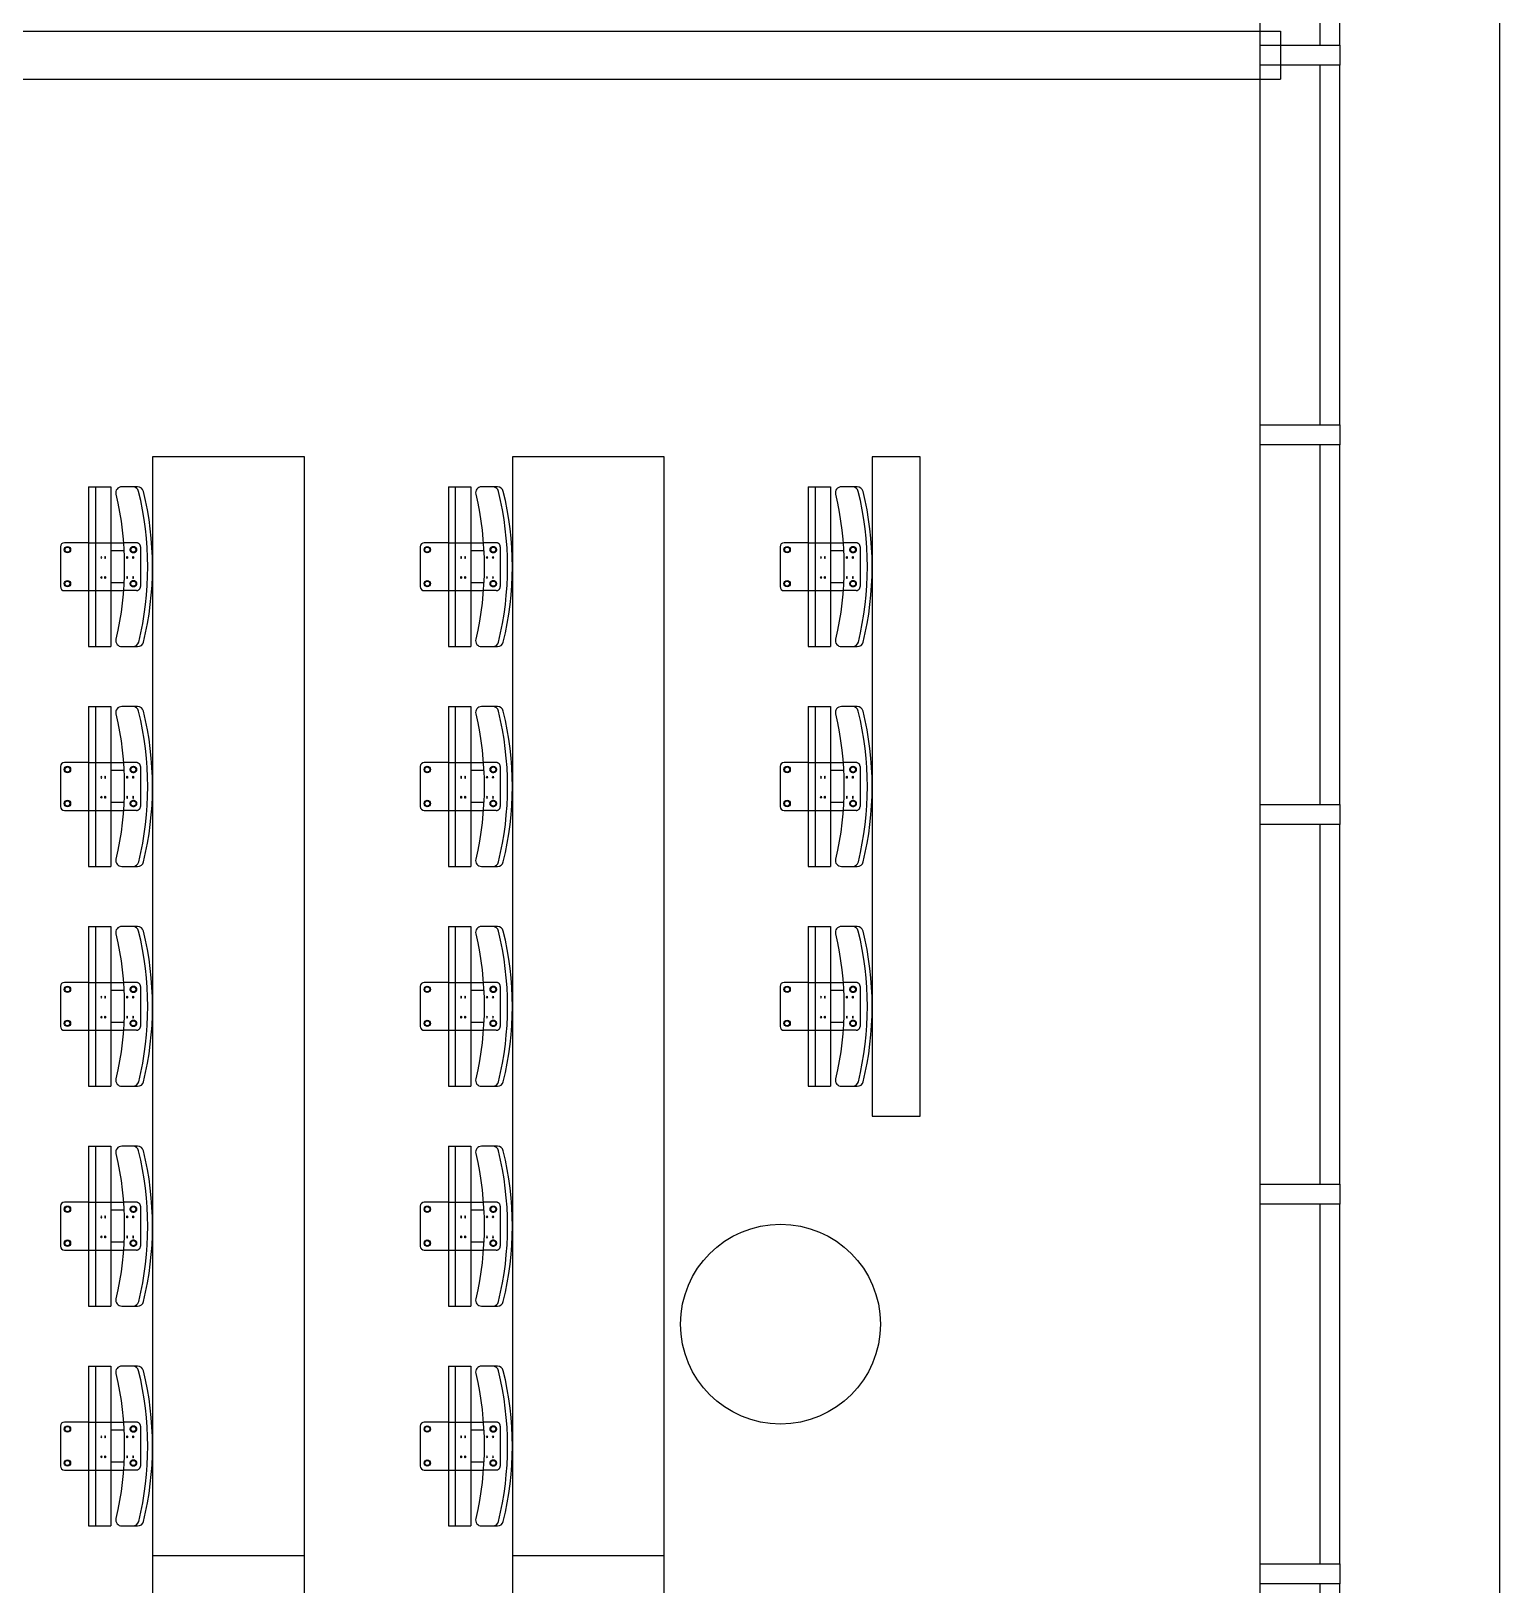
# Model space of a CAD drawing. Header units: centimetres. Extents: x -1707 to 3112, y 43 to 5669.
# Drawn here: x 158.555 to 162.229, y 48.907 to 52.795 of the extents above; entities that cross this region are included whole.
import ezdxf

# ---------------------------------------------------------------- set-up
doc = ezdxf.new("R2010")
doc.units = ezdxf.units.CM
doc.header["$LTSCALE"] = 100
doc.header["$MEASUREMENT"] = 0
doc.linetypes.add('CACHE', pattern=[0.375, 0.25, -0.125])
doc.layers.add('1', color=7, linetype='Continuous')
doc.layers.add('1-cloison', color=9, linetype='Continuous')

msp = doc.modelspace()

# ---------------------------------------------------------------- linework, layer by layer
at = {"layer": '1', "color": 7, "linetype": 'ByBlock'}
for p, q in [((158.6988, 51.655), (158.7548, 51.655)), ((159.5988, 51.655), (159.6548, 51.655)), ((160.4988, 51.655), (160.5548, 51.655))]:
    msp.add_line(p, q, dxfattribs=at)
at = {"layer": '1', "color": 7}
for p, q in [((158.6988, 51.515), (158.6384, 51.515)), ((158.7548, 51.515), (158.7858, 51.515)), ((159.5988, 51.515), (159.5384, 51.515)), ((159.6548, 51.515), (159.6858, 51.515)), ((160.4988, 51.515), (160.4384, 51.515)), ((160.5548, 51.515), (160.5858, 51.515)), ((158.7871, 51.4948), (158.7548, 51.4948)), ((159.6871, 51.4948), (159.6548, 51.4948)), ((160.5871, 51.4948), (160.5548, 51.4948))]:
    msp.add_line(p, q, dxfattribs=at)
at = {"layer": '1', "color": 7, "linetype": 'CACHE'}
for p, q in [((158.6988, 51.515), (158.7548, 51.515)), ((158.8184, 51.515), (158.7858, 51.515)), ((159.5988, 51.515), (159.6548, 51.515)), ((159.7184, 51.515), (159.6858, 51.515)), ((160.4988, 51.515), (160.5548, 51.515)), ((160.6184, 51.515), (160.5858, 51.515))]:
    msp.add_line(p, q, dxfattribs=at)
at = {"layer": '1', "color": 7}
for points in [[(158.6496, 51.504), (158.6534, 51.4975), (158.6496, 51.491), (158.6421, 51.491), (158.6384, 51.4975), (158.6421, 51.504)], [(159.5496, 51.504), (159.5534, 51.4975), (159.5496, 51.491), (159.5421, 51.491), (159.5384, 51.4975), (159.5421, 51.504)], [(160.4496, 51.504), (160.4534, 51.4975), (160.4496, 51.491), (160.4421, 51.491), (160.4384, 51.4975), (160.4421, 51.504)]]:
    msp.add_lwpolyline(points, close=True, dxfattribs=at)
at = {"layer": '1', "color": 7, "linetype": 'CACHE'}
for points in [[(158.8071, 51.504), (158.8034, 51.4975), (158.8071, 51.491), (158.8146, 51.491), (158.8184, 51.4975), (158.8146, 51.504)], [(159.7071, 51.504), (159.7034, 51.4975), (159.7071, 51.491), (159.7146, 51.491), (159.7184, 51.4975), (159.7146, 51.504)], [(160.6071, 51.504), (160.6034, 51.4975), (160.6071, 51.491), (160.6146, 51.491), (160.6184, 51.4975), (160.6146, 51.504)]]:
    msp.add_lwpolyline(points, close=True, dxfattribs=at)
at = {"layer": '1', "color": 7}
for centre, radius in [((158.6459, 51.4975), 0.008), ((158.6459, 51.4975), 0.0065), ((159.5459, 51.4975), 0.008), ((159.5459, 51.4975), 0.0065), ((160.4459, 51.4975), 0.008), ((160.4459, 51.4975), 0.0065)]:
    msp.add_circle(centre, radius, dxfattribs=at)
at = {"layer": '1', "color": 7, "linetype": 'CACHE'}
for centre, radius in [((158.8109, 51.4975), 0.008), ((158.8109, 51.4975), 0.0065), ((159.7109, 51.4975), 0.008), ((159.7109, 51.4975), 0.0065), ((160.6109, 51.4975), 0.008), ((160.6109, 51.4975), 0.0065)]:
    msp.add_circle(centre, radius, dxfattribs=at)
at = {"layer": '1', "color": 7}
for centre in [(158.6384, 51.505), (159.5384, 51.505), (160.4384, 51.505)]:
    msp.add_arc(centre, 0.01, 90, 180, dxfattribs=at)
at = {"layer": '1', "color": 7, "linetype": 'CACHE'}
for centre in [(158.8184, 51.505), (159.7184, 51.505), (160.6184, 51.505)]:
    msp.add_arc(centre, 0.01, 0, 90, dxfattribs=at)
at = {"layer": '1-cloison', "color": 7}
for p, q in [((150.8283, 52.795), (161.6797, 52.795)), ((150.8283, 52.6748), (161.6797, 52.675)), ((159.2388, 51.73), (158.8588, 51.73)), ((158.8588, 51.73), (158.8588, 44.58)), ((159.2388, 44.58), (159.2388, 51.73)), ((160.1388, 51.73), (159.7588, 51.73)), ((159.7588, 51.73), (159.7588, 44.58)), ((160.1388, 44.58), (160.1388, 51.73)), ((160.7788, 51.73), (160.6588, 51.73)), ((160.6588, 51.73), (160.6588, 50.08)), ((160.7788, 50.08), (160.7788, 51.73)), ((158.6284, 51.505), (158.6284, 51.405)), ((159.5284, 51.505), (159.5284, 51.405)), ((160.4284, 51.505), (160.4284, 51.405)), ((158.6384, 51.395), (158.6988, 51.395)), ((158.7871, 51.4148), (158.7548, 51.4148)), ((158.7548, 51.395), (158.7858, 51.395)), ((159.5384, 51.395), (159.5988, 51.395)), ((159.6871, 51.4148), (159.6548, 51.4148)), ((159.6548, 51.395), (159.6858, 51.395)), ((160.4384, 51.395), (160.4988, 51.395)), ((160.5871, 51.4148), (160.5548, 51.4148)), ((160.5548, 51.395), (160.5858, 51.395)), ((158.6284, 50.955), (158.6284, 50.855)), ((158.6988, 50.965), (158.6384, 50.965)), ((158.7548, 50.965), (158.7858, 50.965)), ((158.7871, 50.9448), (158.7548, 50.9448)), ((159.5284, 50.955), (159.5284, 50.855)), ((159.5988, 50.965), (159.5384, 50.965)), ((159.6548, 50.965), (159.6858, 50.965)), ((159.6871, 50.9448), (159.6548, 50.9448)), ((160.4284, 50.955), (160.4284, 50.855)), ((160.4988, 50.965), (160.4384, 50.965)), ((160.5548, 50.965), (160.5858, 50.965)), ((160.5871, 50.9448), (160.5548, 50.9448)), ((158.7871, 50.8648), (158.7548, 50.8648)), ((159.6871, 50.8648), (159.6548, 50.8648)), ((160.5871, 50.8648), (160.5548, 50.8648)), ((158.6384, 50.845), (158.6988, 50.845)), ((158.7548, 50.845), (158.7858, 50.845)), ((159.5384, 50.845), (159.5988, 50.845)), ((159.6548, 50.845), (159.6858, 50.845)), ((160.4384, 50.845), (160.4988, 50.845)), ((160.5548, 50.845), (160.5858, 50.845)), ((158.6284, 50.405), (158.6284, 50.305)), ((158.6988, 50.415), (158.6384, 50.415)), ((158.7548, 50.415), (158.7858, 50.415)), ((158.7871, 50.3948), (158.7548, 50.3948)), ((159.5284, 50.405), (159.5284, 50.305)), ((159.5988, 50.415), (159.5384, 50.415)), ((159.6548, 50.415), (159.6858, 50.415)), ((159.6871, 50.3948), (159.6548, 50.3948)), ((160.4284, 50.405), (160.4284, 50.305)), ((160.4988, 50.415), (160.4384, 50.415)), ((160.5548, 50.415), (160.5858, 50.415)), ((160.5871, 50.3948), (160.5548, 50.3948)), ((158.7871, 50.3148), (158.7548, 50.3148)), ((159.6871, 50.3148), (159.6548, 50.3148)), ((160.5871, 50.3148), (160.5548, 50.3148)), ((158.6384, 50.295), (158.6988, 50.295)), ((158.7548, 50.295), (158.7858, 50.295)), ((159.5384, 50.295), (159.5988, 50.295)), ((159.6548, 50.295), (159.6858, 50.295)), ((160.4384, 50.295), (160.4988, 50.295)), ((160.5548, 50.295), (160.5858, 50.295)), ((160.6588, 50.08), (160.7788, 50.08)), ((158.6284, 49.855), (158.6284, 49.755)), ((158.6988, 49.865), (158.6384, 49.865)), ((158.7548, 49.865), (158.7858, 49.865)), ((158.7871, 49.8448), (158.7548, 49.8448)), ((159.5284, 49.855), (159.5284, 49.755)), ((159.5988, 49.865), (159.5384, 49.865)), ((159.6548, 49.865), (159.6858, 49.865)), ((159.6871, 49.8448), (159.6548, 49.8448)), ((158.7871, 49.7648), (158.7548, 49.7648)), ((159.6871, 49.7648), (159.6548, 49.7648)), ((158.6384, 49.745), (158.6988, 49.745)), ((158.7548, 49.745), (158.7858, 49.745)), ((159.5384, 49.745), (159.5988, 49.745)), ((159.6548, 49.745), (159.6858, 49.745)), ((158.6284, 49.305), (158.6284, 49.205)), ((158.6988, 49.315), (158.6384, 49.315)), ((158.7548, 49.315), (158.7858, 49.315)), ((158.7871, 49.2948), (158.7548, 49.2948)), ((159.5284, 49.305), (159.5284, 49.205)), ((159.5988, 49.315), (159.5384, 49.315)), ((159.6548, 49.315), (159.6858, 49.315)), ((159.6871, 49.2948), (159.6548, 49.2948)), ((158.6384, 49.195), (158.6988, 49.195)), ((158.7871, 49.2148), (158.7548, 49.2148)), ((158.7548, 49.195), (158.7858, 49.195)), ((159.5384, 49.195), (159.5988, 49.195)), ((159.6871, 49.2148), (159.6548, 49.2148)), ((159.6548, 49.195), (159.6858, 49.195)), ((159.2388, 48.98), (158.8588, 48.98)), ((160.1388, 48.98), (159.7588, 48.98))]:
    msp.add_line(p, q, dxfattribs=at)
at = {"layer": '1-cloison', "color": 7, "ltscale": 2}
msp.add_line((161.6797, 52.795), (161.6797, 52.675), dxfattribs=at)
at = {"layer": '1-cloison', "color": 7, "linetype": 'ByBlock'}
for p, q in [((158.6988, 51.655), (158.6988, 51.255)), ((158.7158, 51.655), (158.7158, 51.255)), ((158.7548, 51.655), (158.7548, 51.255)), ((159.5988, 51.655), (159.5988, 51.255)), ((159.6158, 51.655), (159.6158, 51.255)), ((159.6548, 51.655), (159.6548, 51.255)), ((160.4988, 51.655), (160.4988, 51.255)), ((160.5158, 51.655), (160.5158, 51.255)), ((160.5548, 51.655), (160.5548, 51.255)), ((158.6988, 51.255), (158.7548, 51.255)), ((159.5988, 51.255), (159.6548, 51.255)), ((160.4988, 51.255), (160.5548, 51.255)), ((158.6988, 51.105), (158.6988, 50.705)), ((158.6988, 51.105), (158.7548, 51.105)), ((158.7158, 51.105), (158.7158, 50.705)), ((158.7548, 51.105), (158.7548, 50.705)), ((159.5988, 51.105), (159.5988, 50.705)), ((159.5988, 51.105), (159.6548, 51.105)), ((159.6158, 51.105), (159.6158, 50.705)), ((159.6548, 51.105), (159.6548, 50.705)), ((160.4988, 51.105), (160.4988, 50.705)), ((160.4988, 51.105), (160.5548, 51.105)), ((160.5158, 51.105), (160.5158, 50.705)), ((160.5548, 51.105), (160.5548, 50.705)), ((158.6988, 50.705), (158.7548, 50.705)), ((159.5988, 50.705), (159.6548, 50.705)), ((160.4988, 50.705), (160.5548, 50.705)), ((158.6988, 50.555), (158.6988, 50.155)), ((158.6988, 50.555), (158.7548, 50.555)), ((158.7158, 50.555), (158.7158, 50.155)), ((158.7548, 50.555), (158.7548, 50.155)), ((159.5988, 50.555), (159.5988, 50.155)), ((159.5988, 50.555), (159.6548, 50.555)), ((159.6158, 50.555), (159.6158, 50.155)), ((159.6548, 50.555), (159.6548, 50.155)), ((160.4988, 50.555), (160.4988, 50.155)), ((160.4988, 50.555), (160.5548, 50.555)), ((160.5158, 50.555), (160.5158, 50.155)), ((160.5548, 50.555), (160.5548, 50.155)), ((158.6988, 50.155), (158.7548, 50.155)), ((159.5988, 50.155), (159.6548, 50.155)), ((160.4988, 50.155), (160.5548, 50.155)), ((158.6988, 50.005), (158.6988, 49.605)), ((158.6988, 50.005), (158.7548, 50.005)), ((158.7158, 50.005), (158.7158, 49.605)), ((158.7548, 50.005), (158.7548, 49.605)), ((159.5988, 50.005), (159.5988, 49.605)), ((159.5988, 50.005), (159.6548, 50.005)), ((159.6158, 50.005), (159.6158, 49.605)), ((159.6548, 50.005), (159.6548, 49.605)), ((158.6988, 49.605), (158.7548, 49.605)), ((159.5988, 49.605), (159.6548, 49.605)), ((158.6988, 49.455), (158.6988, 49.055)), ((158.6988, 49.455), (158.7548, 49.455)), ((158.7158, 49.455), (158.7158, 49.055)), ((158.7548, 49.455), (158.7548, 49.055)), ((159.5988, 49.455), (159.5988, 49.055)), ((159.5988, 49.455), (159.6548, 49.455)), ((159.6158, 49.455), (159.6158, 49.055)), ((159.6548, 49.455), (159.6548, 49.055)), ((158.6988, 49.055), (158.7548, 49.055)), ((159.5988, 49.055), (159.6548, 49.055))]:
    msp.add_line(p, q, dxfattribs=at)
at = {"layer": '1-cloison', "color": 7, "linetype": 'CACHE'}
for p, q in [((158.8284, 51.505), (158.8284, 51.405)), ((159.7284, 51.505), (159.7284, 51.405)), ((160.6284, 51.505), (160.6284, 51.405)), ((158.6988, 51.395), (158.7548, 51.395)), ((158.8184, 51.395), (158.7858, 51.395)), ((159.5988, 51.395), (159.6548, 51.395)), ((159.7184, 51.395), (159.6858, 51.395)), ((160.4988, 51.395), (160.5548, 51.395)), ((160.6184, 51.395), (160.5858, 51.395)), ((158.6988, 50.965), (158.7548, 50.965)), ((158.8184, 50.965), (158.7858, 50.965)), ((158.8284, 50.955), (158.8284, 50.855)), ((159.5988, 50.965), (159.6548, 50.965)), ((159.7184, 50.965), (159.6858, 50.965)), ((159.7284, 50.955), (159.7284, 50.855)), ((160.4988, 50.965), (160.5548, 50.965)), ((160.6184, 50.965), (160.5858, 50.965)), ((160.6284, 50.955), (160.6284, 50.855)), ((158.6988, 50.845), (158.7548, 50.845)), ((158.8184, 50.845), (158.7858, 50.845)), ((159.5988, 50.845), (159.6548, 50.845)), ((159.7184, 50.845), (159.6858, 50.845)), ((160.4988, 50.845), (160.5548, 50.845)), ((160.6184, 50.845), (160.5858, 50.845)), ((158.6988, 50.415), (158.7548, 50.415)), ((158.8184, 50.415), (158.7858, 50.415)), ((158.8284, 50.405), (158.8284, 50.305)), ((159.5988, 50.415), (159.6548, 50.415)), ((159.7184, 50.415), (159.6858, 50.415)), ((159.7284, 50.405), (159.7284, 50.305)), ((160.4988, 50.415), (160.5548, 50.415)), ((160.6184, 50.415), (160.5858, 50.415)), ((160.6284, 50.405), (160.6284, 50.305)), ((158.6988, 50.295), (158.7548, 50.295)), ((158.8184, 50.295), (158.7858, 50.295)), ((159.5988, 50.295), (159.6548, 50.295)), ((159.7184, 50.295), (159.6858, 50.295)), ((160.4988, 50.295), (160.5548, 50.295)), ((160.6184, 50.295), (160.5858, 50.295)), ((158.6988, 49.865), (158.7548, 49.865)), ((158.8184, 49.865), (158.7858, 49.865)), ((158.8284, 49.855), (158.8284, 49.755)), ((159.5988, 49.865), (159.6548, 49.865)), ((159.7184, 49.865), (159.6858, 49.865)), ((159.7284, 49.855), (159.7284, 49.755)), ((158.6988, 49.745), (158.7548, 49.745)), ((158.8184, 49.745), (158.7858, 49.745)), ((159.5988, 49.745), (159.6548, 49.745)), ((159.7184, 49.745), (159.6858, 49.745)), ((158.6988, 49.315), (158.7548, 49.315)), ((158.8184, 49.315), (158.7858, 49.315)), ((158.8284, 49.305), (158.8284, 49.205)), ((159.5988, 49.315), (159.6548, 49.315)), ((159.7184, 49.315), (159.6858, 49.315)), ((159.7284, 49.305), (159.7284, 49.205)), ((158.6988, 49.195), (158.7548, 49.195)), ((158.8184, 49.195), (158.7858, 49.195)), ((159.5988, 49.195), (159.6548, 49.195)), ((159.7184, 49.195), (159.6858, 49.195))]:
    msp.add_line(p, q, dxfattribs=at)
at = {"layer": '1-cloison', "color": 7}
msp.add_lwpolyline([(161.8287, 42.96), (162.2287, 42.96), (162.2287, 62.51), (160.7794, 62.51)], dxfattribs=at)
at = {"layer": '1-cloison', "color": 7, "ltscale": 2}
msp.add_lwpolyline([(160.3925, 43.56), (161.6287, 43.56), (161.6287, 61.91), (160.8294, 61.91)], dxfattribs=at)
for points in [[(161.8287, 53.66), (161.7787, 53.66), (161.7787, 52.76), (161.8287, 52.76)], [(161.6287, 52.76), (161.8287, 52.76), (161.8287, 52.71), (161.6287, 52.71)], [(161.8287, 52.71), (161.7787, 52.71), (161.7787, 51.81), (161.8287, 51.81)], [(161.6287, 51.81), (161.8287, 51.81), (161.8287, 51.76), (161.6287, 51.76)], [(161.8287, 51.76), (161.7787, 51.76), (161.7787, 50.86), (161.8287, 50.86)], [(161.6287, 50.86), (161.8287, 50.86), (161.8287, 50.81), (161.6287, 50.81)], [(161.8287, 50.81), (161.7787, 50.81), (161.7787, 49.91), (161.8287, 49.91)], [(161.6287, 49.91), (161.8287, 49.91), (161.8287, 49.86), (161.6287, 49.86)], [(161.8287, 49.86), (161.7787, 49.86), (161.7787, 48.96), (161.8287, 48.96)], [(161.6287, 48.96), (161.8287, 48.96), (161.8287, 48.91), (161.6287, 48.91)], [(161.8287, 48.91), (161.7787, 48.91), (161.7787, 48.01), (161.8287, 48.01)]]:
    msp.add_lwpolyline(points, close=True, dxfattribs=at)
at = {"layer": '1-cloison', "color": 7, "linetype": 'ByBlock'}
for points in [[(158.7671, 51.2734, 0.483507), (158.7817, 51.255), (158.8215, 51.255, 0.345619), (158.8361, 51.2664, 0.120525), (158.836, 51.6435, 0.345528), (158.8214, 51.655), (158.7816, 51.655, 0.483604), (158.767, 51.6365, -0.115929)], [(159.6671, 51.2734, 0.483507), (159.6817, 51.255), (159.7215, 51.255, 0.345619), (159.7361, 51.2664, 0.120525), (159.736, 51.6435, 0.345528), (159.7214, 51.655), (159.6816, 51.655, 0.483604), (159.667, 51.6365, -0.115929)], [(160.5671, 51.2734, 0.483507), (160.5817, 51.255), (160.6215, 51.255, 0.345619), (160.6361, 51.2664, 0.120525), (160.636, 51.6435, 0.345528), (160.6214, 51.655), (160.5816, 51.655, 0.483604), (160.567, 51.6365, -0.115929)], [(158.7671, 50.7234, 0.483507), (158.7817, 50.705), (158.8215, 50.705, 0.345619), (158.8361, 50.7164, 0.120525), (158.836, 51.0935, 0.345528), (158.8214, 51.105), (158.7816, 51.105, 0.483604), (158.767, 51.0865, -0.115929)], [(159.6671, 50.7234, 0.483507), (159.6817, 50.705), (159.7215, 50.705, 0.345619), (159.7361, 50.7164, 0.120525), (159.736, 51.0935, 0.345528), (159.7214, 51.105), (159.6816, 51.105, 0.483604), (159.667, 51.0865, -0.115929)], [(160.5671, 50.7234, 0.483507), (160.5817, 50.705), (160.6215, 50.705, 0.345619), (160.6361, 50.7164, 0.120525), (160.636, 51.0935, 0.345528), (160.6214, 51.105), (160.5816, 51.105, 0.483604), (160.567, 51.0865, -0.115929)], [(158.7671, 50.1734, 0.483507), (158.7817, 50.155), (158.8215, 50.155, 0.345619), (158.8361, 50.1664, 0.120525), (158.836, 50.5435, 0.345528), (158.8214, 50.555), (158.7816, 50.555, 0.483604), (158.767, 50.5365, -0.115929)], [(159.6671, 50.1734, 0.483507), (159.6817, 50.155), (159.7215, 50.155, 0.345619), (159.7361, 50.1664, 0.120525), (159.736, 50.5435, 0.345528), (159.7214, 50.555), (159.6816, 50.555, 0.483604), (159.667, 50.5365, -0.115929)], [(160.5671, 50.1734, 0.483507), (160.5817, 50.155), (160.6215, 50.155, 0.345619), (160.6361, 50.1664, 0.120525), (160.636, 50.5435, 0.345528), (160.6214, 50.555), (160.5816, 50.555, 0.483604), (160.567, 50.5365, -0.115929)], [(158.7671, 49.6234, 0.483507), (158.7817, 49.605), (158.8215, 49.605, 0.345619), (158.8361, 49.6164, 0.120525), (158.836, 49.9935, 0.345528), (158.8214, 50.005), (158.7816, 50.005, 0.483604), (158.767, 49.9865, -0.115929)], [(159.6671, 49.6234, 0.483507), (159.6817, 49.605), (159.7215, 49.605, 0.345619), (159.7361, 49.6164, 0.120525), (159.736, 49.9935, 0.345528), (159.7214, 50.005), (159.6816, 50.005, 0.483604), (159.667, 49.9865, -0.115929)], [(158.7671, 49.0734, 0.483507), (158.7817, 49.055), (158.8215, 49.055, 0.345619), (158.8361, 49.0664, 0.120525), (158.836, 49.4435, 0.345528), (158.8214, 49.455), (158.7816, 49.455, 0.483604), (158.767, 49.4365, -0.115929)], [(159.6671, 49.0734, 0.483507), (159.6817, 49.055), (159.7215, 49.055, 0.345619), (159.7361, 49.0664, 0.120525), (159.736, 49.4435, 0.345528), (159.7214, 49.455), (159.6816, 49.455, 0.483604), (159.667, 49.4365, -0.115929)]]:
    msp.add_lwpolyline(points, format="xyb", close=True, dxfattribs=at)
for points in [[(158.8095, 51.255, 0.345619), (158.8241, 51.2664, 0.120525), (158.824, 51.6435, 0.345528), (158.8094, 51.655)], [(159.7095, 51.255, 0.345619), (159.7241, 51.2664, 0.120525), (159.724, 51.6435, 0.345528), (159.7094, 51.655)], [(160.6095, 51.255, 0.345619), (160.6241, 51.2664, 0.120525), (160.624, 51.6435, 0.345528), (160.6094, 51.655)], [(158.8095, 50.705, 0.345619), (158.8241, 50.7164, 0.120525), (158.824, 51.0935, 0.345528), (158.8094, 51.105)], [(159.7095, 50.705, 0.345619), (159.7241, 50.7164, 0.120525), (159.724, 51.0935, 0.345528), (159.7094, 51.105)], [(160.6095, 50.705, 0.345619), (160.6241, 50.7164, 0.120525), (160.624, 51.0935, 0.345528), (160.6094, 51.105)], [(158.8095, 50.155, 0.345619), (158.8241, 50.1664, 0.120525), (158.824, 50.5435, 0.345528), (158.8094, 50.555)], [(159.7095, 50.155, 0.345619), (159.7241, 50.1664, 0.120525), (159.724, 50.5435, 0.345528), (159.7094, 50.555)], [(160.6095, 50.155, 0.345619), (160.6241, 50.1664, 0.120525), (160.624, 50.5435, 0.345528), (160.6094, 50.555)], [(158.8095, 49.605, 0.345619), (158.8241, 49.6164, 0.120525), (158.824, 49.9935, 0.345528), (158.8094, 50.005)], [(159.7095, 49.605, 0.345619), (159.7241, 49.6164, 0.120525), (159.724, 49.9935, 0.345528), (159.7094, 50.005)], [(158.8095, 49.055, 0.345619), (158.8241, 49.0664, 0.120525), (158.824, 49.4435, 0.345528), (158.8094, 49.455)], [(159.7095, 49.055, 0.345619), (159.7241, 49.0664, 0.120525), (159.724, 49.4435, 0.345528), (159.7094, 49.455)]]:
    msp.add_lwpolyline(points, format="xyb", dxfattribs=at)
at = {"layer": '1-cloison', "color": 7}
for points in [[(158.6496, 51.406), (158.6534, 51.4125), (158.6496, 51.419), (158.6421, 51.419), (158.6384, 51.4125), (158.6421, 51.406)], [(159.5496, 51.406), (159.5534, 51.4125), (159.5496, 51.419), (159.5421, 51.419), (159.5384, 51.4125), (159.5421, 51.406)], [(160.4496, 51.406), (160.4534, 51.4125), (160.4496, 51.419), (160.4421, 51.419), (160.4384, 51.4125), (160.4421, 51.406)], [(158.6496, 50.954), (158.6534, 50.9475), (158.6496, 50.941), (158.6421, 50.941), (158.6384, 50.9475), (158.6421, 50.954)], [(159.5496, 50.954), (159.5534, 50.9475), (159.5496, 50.941), (159.5421, 50.941), (159.5384, 50.9475), (159.5421, 50.954)], [(160.4496, 50.954), (160.4534, 50.9475), (160.4496, 50.941), (160.4421, 50.941), (160.4384, 50.9475), (160.4421, 50.954)], [(158.6496, 50.856), (158.6534, 50.8625), (158.6496, 50.869), (158.6421, 50.869), (158.6384, 50.8625), (158.6421, 50.856)], [(159.5496, 50.856), (159.5534, 50.8625), (159.5496, 50.869), (159.5421, 50.869), (159.5384, 50.8625), (159.5421, 50.856)], [(160.4496, 50.856), (160.4534, 50.8625), (160.4496, 50.869), (160.4421, 50.869), (160.4384, 50.8625), (160.4421, 50.856)], [(158.6496, 50.404), (158.6534, 50.3975), (158.6496, 50.391), (158.6421, 50.391), (158.6384, 50.3975), (158.6421, 50.404)], [(159.5496, 50.404), (159.5534, 50.3975), (159.5496, 50.391), (159.5421, 50.391), (159.5384, 50.3975), (159.5421, 50.404)], [(160.4496, 50.404), (160.4534, 50.3975), (160.4496, 50.391), (160.4421, 50.391), (160.4384, 50.3975), (160.4421, 50.404)], [(158.6496, 50.306), (158.6534, 50.3125), (158.6496, 50.319), (158.6421, 50.319), (158.6384, 50.3125), (158.6421, 50.306)], [(159.5496, 50.306), (159.5534, 50.3125), (159.5496, 50.319), (159.5421, 50.319), (159.5384, 50.3125), (159.5421, 50.306)], [(160.4496, 50.306), (160.4534, 50.3125), (160.4496, 50.319), (160.4421, 50.319), (160.4384, 50.3125), (160.4421, 50.306)], [(158.6496, 49.854), (158.6534, 49.8475), (158.6496, 49.841), (158.6421, 49.841), (158.6384, 49.8475), (158.6421, 49.854)], [(159.5496, 49.854), (159.5534, 49.8475), (159.5496, 49.841), (159.5421, 49.841), (159.5384, 49.8475), (159.5421, 49.854)], [(158.6496, 49.756), (158.6534, 49.7625), (158.6496, 49.769), (158.6421, 49.769), (158.6384, 49.7625), (158.6421, 49.756)], [(159.5496, 49.756), (159.5534, 49.7625), (159.5496, 49.769), (159.5421, 49.769), (159.5384, 49.7625), (159.5421, 49.756)], [(158.6496, 49.304), (158.6534, 49.2975), (158.6496, 49.291), (158.6421, 49.291), (158.6384, 49.2975), (158.6421, 49.304)], [(159.5496, 49.304), (159.5534, 49.2975), (159.5496, 49.291), (159.5421, 49.291), (159.5384, 49.2975), (159.5421, 49.304)], [(158.6496, 49.206), (158.6534, 49.2125), (158.6496, 49.219), (158.6421, 49.219), (158.6384, 49.2125), (158.6421, 49.206)], [(159.5496, 49.206), (159.5534, 49.2125), (159.5496, 49.219), (159.5421, 49.219), (159.5384, 49.2125), (159.5421, 49.206)]]:
    msp.add_lwpolyline(points, close=True, dxfattribs=at)
at = {"layer": '1-cloison', "color": 7, "linetype": 'CACHE'}
for points in [[(158.8071, 51.406), (158.8034, 51.4125), (158.8071, 51.419), (158.8146, 51.419), (158.8184, 51.4125), (158.8146, 51.406)], [(159.7071, 51.406), (159.7034, 51.4125), (159.7071, 51.419), (159.7146, 51.419), (159.7184, 51.4125), (159.7146, 51.406)], [(160.6071, 51.406), (160.6034, 51.4125), (160.6071, 51.419), (160.6146, 51.419), (160.6184, 51.4125), (160.6146, 51.406)], [(158.8071, 50.954), (158.8034, 50.9475), (158.8071, 50.941), (158.8146, 50.941), (158.8184, 50.9475), (158.8146, 50.954)], [(159.7071, 50.954), (159.7034, 50.9475), (159.7071, 50.941), (159.7146, 50.941), (159.7184, 50.9475), (159.7146, 50.954)], [(160.6071, 50.954), (160.6034, 50.9475), (160.6071, 50.941), (160.6146, 50.941), (160.6184, 50.9475), (160.6146, 50.954)], [(158.8071, 50.856), (158.8034, 50.8625), (158.8071, 50.869), (158.8146, 50.869), (158.8184, 50.8625), (158.8146, 50.856)], [(159.7071, 50.856), (159.7034, 50.8625), (159.7071, 50.869), (159.7146, 50.869), (159.7184, 50.8625), (159.7146, 50.856)], [(160.6071, 50.856), (160.6034, 50.8625), (160.6071, 50.869), (160.6146, 50.869), (160.6184, 50.8625), (160.6146, 50.856)], [(158.8071, 50.404), (158.8034, 50.3975), (158.8071, 50.391), (158.8146, 50.391), (158.8184, 50.3975), (158.8146, 50.404)], [(159.7071, 50.404), (159.7034, 50.3975), (159.7071, 50.391), (159.7146, 50.391), (159.7184, 50.3975), (159.7146, 50.404)], [(160.6071, 50.404), (160.6034, 50.3975), (160.6071, 50.391), (160.6146, 50.391), (160.6184, 50.3975), (160.6146, 50.404)], [(158.8071, 50.306), (158.8034, 50.3125), (158.8071, 50.319), (158.8146, 50.319), (158.8184, 50.3125), (158.8146, 50.306)], [(159.7071, 50.306), (159.7034, 50.3125), (159.7071, 50.319), (159.7146, 50.319), (159.7184, 50.3125), (159.7146, 50.306)], [(160.6071, 50.306), (160.6034, 50.3125), (160.6071, 50.319), (160.6146, 50.319), (160.6184, 50.3125), (160.6146, 50.306)], [(158.8071, 49.854), (158.8034, 49.8475), (158.8071, 49.841), (158.8146, 49.841), (158.8184, 49.8475), (158.8146, 49.854)], [(159.7071, 49.854), (159.7034, 49.8475), (159.7071, 49.841), (159.7146, 49.841), (159.7184, 49.8475), (159.7146, 49.854)], [(158.8071, 49.756), (158.8034, 49.7625), (158.8071, 49.769), (158.8146, 49.769), (158.8184, 49.7625), (158.8146, 49.756)], [(159.7071, 49.756), (159.7034, 49.7625), (159.7071, 49.769), (159.7146, 49.769), (159.7184, 49.7625), (159.7146, 49.756)], [(158.8071, 49.304), (158.8034, 49.2975), (158.8071, 49.291), (158.8146, 49.291), (158.8184, 49.2975), (158.8146, 49.304)], [(159.7071, 49.304), (159.7034, 49.2975), (159.7071, 49.291), (159.7146, 49.291), (159.7184, 49.2975), (159.7146, 49.304)], [(158.8071, 49.206), (158.8034, 49.2125), (158.8071, 49.219), (158.8146, 49.219), (158.8184, 49.2125), (158.8146, 49.206)], [(159.7071, 49.206), (159.7034, 49.2125), (159.7071, 49.219), (159.7146, 49.219), (159.7184, 49.2125), (159.7146, 49.206)]]:
    msp.add_lwpolyline(points, close=True, dxfattribs=at)
at = {"layer": '1-cloison', "color": 7}
for centre, radius in [((158.6459, 51.4125), 0.008), ((158.6459, 51.4125), 0.0065), ((159.5459, 51.4125), 0.008), ((159.5459, 51.4125), 0.0065), ((160.4459, 51.4125), 0.008), ((160.4459, 51.4125), 0.0065), ((158.6459, 50.9475), 0.008), ((158.6459, 50.9475), 0.0065), ((159.5459, 50.9475), 0.008), ((159.5459, 50.9475), 0.0065), ((160.4459, 50.9475), 0.008), ((160.4459, 50.9475), 0.0065), ((158.6459, 50.8625), 0.008), ((158.6459, 50.8625), 0.0065), ((159.5459, 50.8625), 0.008), ((159.5459, 50.8625), 0.0065), ((160.4459, 50.8625), 0.008), ((160.4459, 50.8625), 0.0065), ((158.6459, 50.3975), 0.008), ((158.6459, 50.3975), 0.0065), ((159.5459, 50.3975), 0.008), ((159.5459, 50.3975), 0.0065), ((160.4459, 50.3975), 0.008), ((160.4459, 50.3975), 0.0065), ((158.6459, 50.3125), 0.008), ((158.6459, 50.3125), 0.0065), ((159.5459, 50.3125), 0.008), ((159.5459, 50.3125), 0.0065), ((160.4459, 50.3125), 0.008), ((160.4459, 50.3125), 0.0065), ((158.6459, 49.8475), 0.008), ((158.6459, 49.8475), 0.0065), ((159.5459, 49.8475), 0.008), ((159.5459, 49.8475), 0.0065), ((160.4294, 49.56), 0.25), ((160.4294, 49.56), 0.25), ((158.6459, 49.7625), 0.008), ((158.6459, 49.7625), 0.0065), ((159.5459, 49.7625), 0.008), ((159.5459, 49.7625), 0.0065), ((158.6459, 49.2975), 0.008), ((158.6459, 49.2975), 0.0065), ((159.5459, 49.2975), 0.008), ((159.5459, 49.2975), 0.0065), ((158.6459, 49.2125), 0.008), ((158.6459, 49.2125), 0.0065), ((159.5459, 49.2125), 0.008), ((159.5459, 49.2125), 0.0065)]:
    msp.add_circle(centre, radius, dxfattribs=at)
at = {"layer": '1-cloison', "color": 7, "linetype": 'CACHE'}
for centre, radius in [((158.8109, 51.4125), 0.008), ((158.8109, 51.4125), 0.0065), ((159.7109, 51.4125), 0.008), ((159.7109, 51.4125), 0.0065), ((160.6109, 51.4125), 0.008), ((160.6109, 51.4125), 0.0065), ((158.8109, 50.9475), 0.008), ((158.8109, 50.9475), 0.0065), ((159.7109, 50.9475), 0.008), ((159.7109, 50.9475), 0.0065), ((160.6109, 50.9475), 0.008), ((160.6109, 50.9475), 0.0065), ((158.8109, 50.8625), 0.008), ((158.8109, 50.8625), 0.0065), ((159.7109, 50.8625), 0.008), ((159.7109, 50.8625), 0.0065), ((160.6109, 50.8625), 0.008), ((160.6109, 50.8625), 0.0065), ((158.8109, 50.3975), 0.008), ((158.8109, 50.3975), 0.0065), ((159.7109, 50.3975), 0.008), ((159.7109, 50.3975), 0.0065), ((160.6109, 50.3975), 0.008), ((160.6109, 50.3975), 0.0065), ((158.8109, 50.3125), 0.008), ((158.8109, 50.3125), 0.0065), ((159.7109, 50.3125), 0.008), ((159.7109, 50.3125), 0.0065), ((160.6109, 50.3125), 0.008), ((160.6109, 50.3125), 0.0065), ((158.8109, 49.8475), 0.008), ((158.8109, 49.8475), 0.0065), ((159.7109, 49.8475), 0.008), ((159.7109, 49.8475), 0.0065), ((158.8109, 49.7625), 0.008), ((158.8109, 49.7625), 0.0065), ((159.7109, 49.7625), 0.008), ((159.7109, 49.7625), 0.0065), ((158.8109, 49.2975), 0.008), ((158.8109, 49.2975), 0.0065), ((159.7109, 49.2975), 0.008), ((159.7109, 49.2975), 0.0065), ((158.8109, 49.2125), 0.008), ((158.8109, 49.2125), 0.0065), ((159.7109, 49.2125), 0.008), ((159.7109, 49.2125), 0.0065)]:
    msp.add_circle(centre, radius, dxfattribs=at)
at = {"layer": '1-cloison', "color": 7}
for centre, start, end in [((158.6384, 51.405), 180, 270), ((159.5384, 51.405), 180, 270), ((160.4384, 51.405), 180, 270), ((158.6384, 50.955), 90, 180), ((159.5384, 50.955), 90, 180), ((160.4384, 50.955), 90, 180), ((158.6384, 50.855), 180, 270), ((159.5384, 50.855), 180, 270), ((160.4384, 50.855), 180, 270), ((158.6384, 50.405), 90, 180), ((159.5384, 50.405), 90, 180), ((160.4384, 50.405), 90, 180), ((158.6384, 50.305), 180, 270), ((159.5384, 50.305), 180, 270), ((160.4384, 50.305), 180, 270), ((158.6384, 49.855), 90, 180), ((159.5384, 49.855), 90, 180), ((158.6384, 49.755), 180, 270), ((159.5384, 49.755), 180, 270), ((158.6384, 49.305), 90, 180), ((159.5384, 49.305), 90, 180), ((158.6384, 49.205), 180, 270), ((159.5384, 49.205), 180, 270)]:
    msp.add_arc(centre, 0.01, start, end, dxfattribs=at)
at = {"layer": '1-cloison', "color": 7, "linetype": 'CACHE'}
for centre, start, end in [((158.8184, 51.405), 270, 0), ((159.7184, 51.405), 270, 0), ((160.6184, 51.405), 270, 0), ((158.8184, 50.955), 0, 90), ((159.7184, 50.955), 0, 90), ((160.6184, 50.955), 0, 90), ((158.8184, 50.855), 270, 0), ((159.7184, 50.855), 270, 0), ((160.6184, 50.855), 270, 0), ((158.8184, 50.405), 0, 90), ((159.7184, 50.405), 0, 90), ((160.6184, 50.405), 0, 90), ((158.8184, 50.305), 270, 0), ((159.7184, 50.305), 270, 0), ((160.6184, 50.305), 270, 0), ((158.8184, 49.855), 0, 90), ((159.7184, 49.855), 0, 90), ((158.8184, 49.755), 270, 0), ((159.7184, 49.755), 270, 0), ((158.8184, 49.305), 0, 90), ((159.7184, 49.305), 0, 90), ((158.8184, 49.205), 270, 0), ((159.7184, 49.205), 270, 0)]:
    msp.add_arc(centre, 0.01, start, end, dxfattribs=at)
at = {"layer": '1-cloison', "color": 7, "linetype": 'ByBlock', "extrusion": (0, 0, -1)}
for centre, major_axis in [((158.7307, 51.478), (0, 0.0025)), ((158.7404, 51.478), (0, 0.0025)), ((159.6307, 51.478), (0, 0.0025)), ((159.6404, 51.478), (0, 0.0025)), ((160.5307, 51.478), (0, 0.0025)), ((160.5404, 51.478), (0, 0.0025)), ((158.7954, 51.428), (0, -0.0025)), ((158.8104, 51.428), (0, -0.0025)), ((159.6954, 51.428), (0, -0.0025)), ((159.7104, 51.428), (0, -0.0025)), ((160.5954, 51.428), (0, -0.0025)), ((160.6104, 51.428), (0, -0.0025)), ((158.7307, 50.928), (0, 0.0025)), ((158.7404, 50.928), (0, 0.0025)), ((159.6307, 50.928), (0, 0.0025)), ((159.6404, 50.928), (0, 0.0025)), ((160.5307, 50.928), (0, 0.0025)), ((160.5404, 50.928), (0, 0.0025)), ((158.7954, 50.878), (0, -0.0025)), ((158.8104, 50.878), (0, -0.0025)), ((159.6954, 50.878), (0, -0.0025)), ((159.7104, 50.878), (0, -0.0025)), ((160.5954, 50.878), (0, -0.0025)), ((160.6104, 50.878), (0, -0.0025)), ((158.7307, 50.378), (0, 0.0025)), ((158.7404, 50.378), (0, 0.0025)), ((159.6307, 50.378), (0, 0.0025)), ((159.6404, 50.378), (0, 0.0025)), ((160.5307, 50.378), (0, 0.0025)), ((160.5404, 50.378), (0, 0.0025)), ((158.7954, 50.328), (0, -0.0025)), ((158.8104, 50.328), (0, -0.0025)), ((159.6954, 50.328), (0, -0.0025)), ((159.7104, 50.328), (0, -0.0025)), ((160.5954, 50.328), (0, -0.0025)), ((160.6104, 50.328), (0, -0.0025)), ((158.7307, 49.828), (0, 0.0025)), ((158.7404, 49.828), (0, 0.0025)), ((159.6307, 49.828), (0, 0.0025)), ((159.6404, 49.828), (0, 0.0025)), ((158.7954, 49.778), (0, -0.0025)), ((158.8104, 49.778), (0, -0.0025)), ((159.6954, 49.778), (0, -0.0025)), ((159.7104, 49.778), (0, -0.0025)), ((158.7307, 49.278), (0, 0.0025)), ((158.7404, 49.278), (0, 0.0025)), ((159.6307, 49.278), (0, 0.0025)), ((159.6404, 49.278), (0, 0.0025)), ((158.7954, 49.228), (0, -0.0025)), ((158.8104, 49.228), (0, -0.0025)), ((159.6954, 49.228), (0, -0.0025)), ((159.7104, 49.228), (0, -0.0025))]:
    msp.add_ellipse(centre, major_axis=major_axis, ratio=0.390638, dxfattribs=at)
at = {"layer": '1-cloison', "color": 7, "linetype": 'ByBlock'}
for centre, major_axis in [((158.7954, 51.478), (0, 0.0025)), ((158.8104, 51.478), (0, 0.0025)), ((159.6954, 51.478), (0, 0.0025)), ((159.7104, 51.478), (0, 0.0025)), ((160.5954, 51.478), (0, 0.0025)), ((160.6104, 51.478), (0, 0.0025)), ((158.7307, 51.428), (0, -0.0025)), ((158.7404, 51.428), (0, -0.0025)), ((159.6307, 51.428), (0, -0.0025)), ((159.6404, 51.428), (0, -0.0025)), ((160.5307, 51.428), (0, -0.0025)), ((160.5404, 51.428), (0, -0.0025)), ((158.7954, 50.928), (0, 0.0025)), ((158.8104, 50.928), (0, 0.0025)), ((159.6954, 50.928), (0, 0.0025)), ((159.7104, 50.928), (0, 0.0025)), ((160.5954, 50.928), (0, 0.0025)), ((160.6104, 50.928), (0, 0.0025)), ((158.7307, 50.878), (0, -0.0025)), ((158.7404, 50.878), (0, -0.0025)), ((159.6307, 50.878), (0, -0.0025)), ((159.6404, 50.878), (0, -0.0025)), ((160.5307, 50.878), (0, -0.0025)), ((160.5404, 50.878), (0, -0.0025)), ((158.7954, 50.378), (0, 0.0025)), ((158.8104, 50.378), (0, 0.0025)), ((159.6954, 50.378), (0, 0.0025)), ((159.7104, 50.378), (0, 0.0025)), ((160.5954, 50.378), (0, 0.0025)), ((160.6104, 50.378), (0, 0.0025)), ((158.7307, 50.328), (0, -0.0025)), ((158.7404, 50.328), (0, -0.0025)), ((159.6307, 50.328), (0, -0.0025)), ((159.6404, 50.328), (0, -0.0025)), ((160.5307, 50.328), (0, -0.0025)), ((160.5404, 50.328), (0, -0.0025)), ((158.7954, 49.828), (0, 0.0025)), ((158.8104, 49.828), (0, 0.0025)), ((159.6954, 49.828), (0, 0.0025)), ((159.7104, 49.828), (0, 0.0025)), ((158.7307, 49.778), (0, -0.0025)), ((158.7404, 49.778), (0, -0.0025)), ((159.6307, 49.778), (0, -0.0025)), ((159.6404, 49.778), (0, -0.0025)), ((158.7954, 49.278), (0, 0.0025)), ((158.8104, 49.278), (0, 0.0025)), ((159.6954, 49.278), (0, 0.0025)), ((159.7104, 49.278), (0, 0.0025)), ((158.7307, 49.228), (0, -0.0025)), ((158.7404, 49.228), (0, -0.0025)), ((159.6307, 49.228), (0, -0.0025)), ((159.6404, 49.228), (0, -0.0025))]:
    msp.add_ellipse(centre, major_axis=major_axis, ratio=0.390638, dxfattribs=at)

doc.saveas('drawing.dxf')
